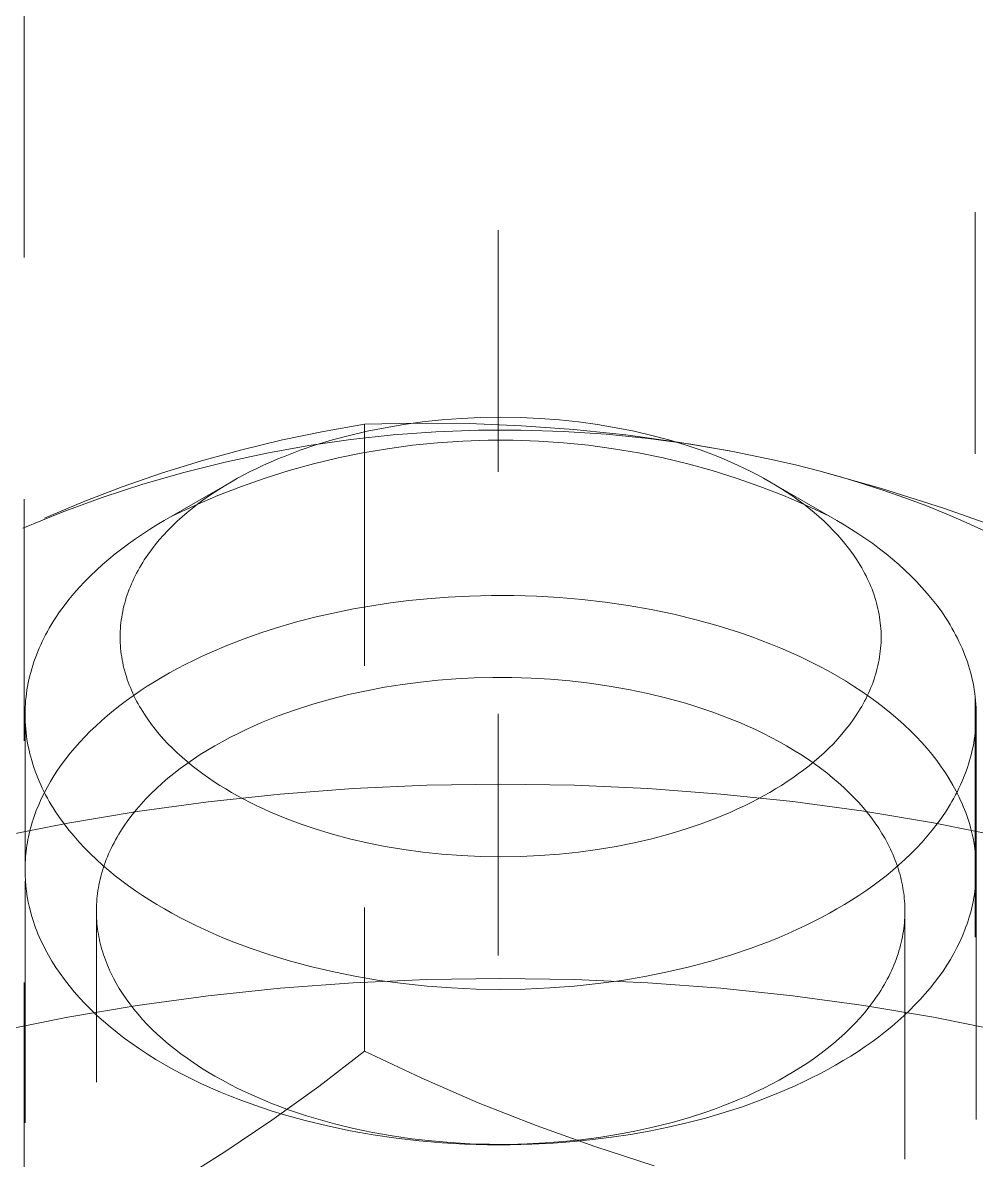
# Model space of a CAD drawing. Header units: inches. Extents: x -13 to 609, y -6 to 131.
# Drawn here: x 154.2854 to 154.6801, y 58.3748 to 58.8455 of the extents above; entities that cross this region are included whole.
import ezdxf

# ---------------------------------------------------------------- set-up
doc = ezdxf.new("R2010")
doc.units = ezdxf.units.IN
doc.linetypes.add('HIDDEN', pattern=[1.905, 1.27, -0.635])
doc.layers.add('ZANO_R', color=7, linetype='Continuous', lineweight=0)
doc.layers.add('ZANO_R_przerywana', color=250, linetype='HIDDEN', lineweight=0)

msp = doc.modelspace()

# ---------------------------------------------------------------- linework, layer by layer
at = {"layer": 'ZANO_R'}
for p, q in [((154.33513, 58.6545), (154.35208, 58.65939)), ((154.61491, 58.66012), (154.64085, 58.65279)), ((154.32656, 58.65338), (154.34291, 58.65905)), ((154.37187, 58.65555), (154.34403, 58.63948)), ((154.36943, 58.65411), (154.37187, 58.65555)), ((154.38577, 58.65702), (154.37592, 58.65357)), ((154.59053, 58.65358), (154.58068, 58.65703)), ((154.62242, 58.63949), (154.59458, 58.65556)), ((154.59458, 58.65556), (154.59703, 58.65412)), ((154.62393, 58.65752), (154.6329, 58.65483)), ((154.6329, 58.65483), (154.64177, 58.65196)), ((154.3104, 58.64717), (154.32656, 58.65338)), ((154.31836, 58.64902), (154.33513, 58.6545)), ((154.36232, 58.64952), (154.36465, 58.65109)), ((154.36465, 58.65109), (154.36702, 58.65262)), ((154.37592, 58.65357), (154.36619, 58.64979)), ((154.36702, 58.65262), (154.36943, 58.65411)), ((154.60025, 58.64979), (154.59053, 58.65358)), ((154.59703, 58.65412), (154.59943, 58.65263)), ((154.59943, 58.65263), (154.60181, 58.6511)), ((154.60181, 58.6511), (154.60414, 58.64953)), ((154.64085, 58.65279), (154.66655, 58.64463)), ((154.64177, 58.65196), (154.65053, 58.6489)), ((154.29445, 58.64044), (154.3104, 58.64717)), ((154.30179, 58.64297), (154.31836, 58.64902)), ((154.3566, 58.64568), (154.34715, 58.64125)), ((154.3556, 58.64453), (154.35779, 58.64624)), ((154.36619, 58.64979), (154.3566, 58.64568)), ((154.35779, 58.64624), (154.36003, 58.6479)), ((154.36003, 58.6479), (154.36232, 58.64952)), ((154.60985, 58.64568), (154.60025, 58.64979)), ((154.60414, 58.64953), (154.60642, 58.64791)), ((154.60642, 58.64791), (154.60866, 58.64624)), ((154.60866, 58.64624), (154.61085, 58.64454)), ((154.61929, 58.64125), (154.60985, 58.64568)), ((154.65053, 58.6489), (154.65915, 58.64566)), ((154.65915, 58.64566), (154.66763, 58.64225)), ((154.28544, 58.63634), (154.30179, 58.64297)), ((154.34937, 58.63916), (154.35139, 58.64099)), ((154.35139, 58.64099), (154.35347, 58.64278)), ((154.35347, 58.64278), (154.3556, 58.64453)), ((154.61085, 58.64454), (154.61299, 58.64279)), ((154.61299, 58.64279), (154.61506, 58.641)), ((154.61506, 58.641), (154.61708, 58.63917)), ((154.66655, 58.64463), (154.69196, 58.63562)), ((154.66763, 58.64225), (154.67595, 58.63866)), ((154.33796, 58.63582), (154.335, 58.6339)), ((154.34097, 58.63768), (154.33796, 58.63582)), ((154.34403, 58.63948), (154.34097, 58.63768)), ((154.34553, 58.63538), (154.34742, 58.63729)), ((154.34742, 58.63729), (154.34937, 58.63916)), ((154.61708, 58.63917), (154.61904, 58.6373)), ((154.61904, 58.6373), (154.62092, 58.63539)), ((154.62547, 58.63769), (154.62242, 58.63949)), ((154.62849, 58.63583), (154.62547, 58.63769)), ((154.63145, 58.63391), (154.62849, 58.63583)), ((154.67595, 58.63866), (154.68409, 58.6349)), ((154.33209, 58.63193), (154.32923, 58.62991)), ((154.335, 58.6339), (154.33209, 58.63193)), ((154.34029, 58.62943), (154.34197, 58.63145)), ((154.34197, 58.63145), (154.34371, 58.63343)), ((154.34371, 58.63343), (154.34553, 58.63538)), ((154.62092, 58.63539), (154.62274, 58.63344)), ((154.62274, 58.63344), (154.62449, 58.63146)), ((154.62449, 58.63146), (154.62616, 58.62944)), ((154.63436, 58.63194), (154.63145, 58.63391)), ((154.63722, 58.62992), (154.63436, 58.63194)), ((154.32643, 58.62783), (154.3237, 58.6257)), ((154.32923, 58.62991), (154.32643, 58.62783)), ((154.33719, 58.62529), (154.3387, 58.62737)), ((154.3387, 58.62737), (154.34029, 58.62943)), ((154.62616, 58.62944), (154.62775, 58.62738)), ((154.62775, 58.62738), (154.62927, 58.6253)), ((154.64002, 58.62784), (154.63722, 58.62992)), ((154.64276, 58.62571), (154.64002, 58.62784)), ((154.32103, 58.62352), (154.31843, 58.62128)), ((154.3237, 58.6257), (154.32103, 58.62352)), ((154.33442, 58.62102), (154.33508, 58.6221)), ((154.33508, 58.6221), (154.33576, 58.62317)), ((154.33576, 58.62317), (154.33719, 58.62529)), ((154.62927, 58.6253), (154.63069, 58.62318)), ((154.63069, 58.62318), (154.63138, 58.62211)), ((154.63138, 58.62211), (154.63204, 58.62103)), ((154.64542, 58.62353), (154.64276, 58.62571)), ((154.64802, 58.62129), (154.64542, 58.62353)), ((154.31591, 58.61899), (154.31346, 58.61665)), ((154.31843, 58.62128), (154.31591, 58.61899)), ((154.33201, 58.61664), (154.33258, 58.61774)), ((154.33258, 58.61774), (154.33317, 58.61884)), ((154.33317, 58.61884), (154.33378, 58.61993)), ((154.33378, 58.61993), (154.33442, 58.62102)), ((154.63204, 58.62103), (154.63267, 58.61994)), ((154.63267, 58.61994), (154.63329, 58.61885)), ((154.63329, 58.61885), (154.63388, 58.61775)), ((154.63388, 58.61775), (154.63445, 58.61665)), ((154.65054, 58.619), (154.64802, 58.62129)), ((154.65299, 58.61666), (154.65054, 58.619)), ((154.3111, 58.61427), (154.30883, 58.61183)), ((154.31346, 58.61665), (154.3111, 58.61427)), ((154.32997, 58.61216), (154.33044, 58.61329)), ((154.33044, 58.61329), (154.33094, 58.61441)), ((154.33094, 58.61441), (154.33146, 58.61553)), ((154.33146, 58.61553), (154.33201, 58.61664)), ((154.63445, 58.61665), (154.635, 58.61554)), ((154.635, 58.61554), (154.63552, 58.61442)), ((154.63552, 58.61442), (154.63602, 58.6133)), ((154.63602, 58.6133), (154.63649, 58.61217)), ((154.65535, 58.61428), (154.65299, 58.61666)), ((154.65762, 58.61184), (154.65535, 58.61428)), ((154.30665, 58.60935), (154.30456, 58.60682)), ((154.30883, 58.61183), (154.30665, 58.60935)), ((154.32796, 58.60645), (154.32831, 58.6076)), ((154.32831, 58.6076), (154.32869, 58.60875)), ((154.32869, 58.60875), (154.32909, 58.60989)), ((154.32909, 58.60989), (154.32952, 58.61103)), ((154.32952, 58.61103), (154.32997, 58.61216)), ((154.45277, 58.60711), (154.46147, 58.60779)), ((154.46147, 58.60779), (154.47037, 58.60824)), ((154.47037, 58.60824), (154.47944, 58.60846)), ((154.47944, 58.60846), (154.48867, 58.60844)), ((154.48867, 58.60844), (154.49802, 58.60816)), ((154.49802, 58.60816), (154.50746, 58.60762)), ((154.50746, 58.60762), (154.51696, 58.6068)), ((154.63649, 58.61217), (154.63694, 58.61104)), ((154.63694, 58.61104), (154.63737, 58.6099)), ((154.63737, 58.6099), (154.63777, 58.60876)), ((154.63777, 58.60876), (154.63815, 58.60762)), ((154.63815, 58.60762), (154.6385, 58.60646)), ((154.65981, 58.60936), (154.65762, 58.61184)), ((154.66189, 58.60684), (154.65981, 58.60936)), ((154.30257, 58.60426), (154.30068, 58.60165)), ((154.30456, 58.60682), (154.30257, 58.60426)), ((154.32682, 58.60182), (154.32706, 58.60298)), ((154.32706, 58.60298), (154.32734, 58.60414)), ((154.32734, 58.60414), (154.32764, 58.6053)), ((154.32764, 58.6053), (154.32796, 58.60645)), ((154.4146, 58.60135), (154.42228, 58.6029)), ((154.42228, 58.6029), (154.42995, 58.60424)), ((154.42995, 58.60424), (154.4376, 58.60539)), ((154.4376, 58.60539), (154.44521, 58.60634)), ((154.44521, 58.60634), (154.45277, 58.60711)), ((154.51696, 58.6068), (154.5265, 58.6057)), ((154.5265, 58.6057), (154.53602, 58.60432)), ((154.53602, 58.60432), (154.5455, 58.60265)), ((154.6385, 58.60646), (154.63882, 58.60531)), ((154.63882, 58.60531), (154.63912, 58.60415)), ((154.63912, 58.60415), (154.6394, 58.60299)), ((154.6394, 58.60299), (154.63965, 58.60183)), ((154.66389, 58.60427), (154.66189, 58.60684)), ((154.66578, 58.60166), (154.66389, 58.60427)), ((154.2989, 58.599), (154.29804, 58.59766)), ((154.30068, 58.60165), (154.2989, 58.599)), ((154.32608, 58.59714), (154.32623, 58.59831)), ((154.32623, 58.59831), (154.3264, 58.59948)), ((154.3264, 58.59948), (154.32659, 58.60065)), ((154.32659, 58.60065), (154.32682, 58.60182)), ((154.39935, 58.59765), (154.40695, 58.5996)), ((154.40695, 58.5996), (154.4146, 58.60135)), ((154.5455, 58.60265), (154.55489, 58.60069)), ((154.55489, 58.60069), (154.56416, 58.59843)), ((154.56416, 58.59843), (154.57326, 58.5959)), ((154.63965, 58.60183), (154.63987, 58.60066)), ((154.63987, 58.60066), (154.64007, 58.59949)), ((154.64007, 58.59949), (154.64024, 58.59832)), ((154.64024, 58.59832), (154.64038, 58.59715)), ((154.66756, 58.59901), (154.66578, 58.60166)), ((154.66841, 58.59767), (154.66756, 58.59901)), ((154.29565, 58.59359), (154.29491, 58.59222)), ((154.29642, 58.59496), (154.29565, 58.59359)), ((154.29722, 58.59631), (154.29642, 58.59496)), ((154.29804, 58.59766), (154.29722, 58.59631)), ((154.32576, 58.59244), (154.3258, 58.59362)), ((154.3258, 58.59362), (154.32587, 58.59479)), ((154.32587, 58.59479), (154.32596, 58.59597)), ((154.32596, 58.59597), (154.32608, 58.59714)), ((154.38438, 58.59311), (154.39182, 58.59548)), ((154.39182, 58.59548), (154.39935, 58.59765)), ((154.57326, 58.5959), (154.57774, 58.59453)), ((154.57774, 58.59453), (154.58216, 58.59309)), ((154.64038, 58.59715), (154.6405, 58.59598)), ((154.6405, 58.59598), (154.64059, 58.5948)), ((154.64059, 58.5948), (154.64066, 58.59363)), ((154.64066, 58.59363), (154.6407, 58.59245)), ((154.66924, 58.59632), (154.66841, 58.59767)), ((154.67003, 58.59497), (154.66924, 58.59632)), ((154.6708, 58.5936), (154.67003, 58.59497)), ((154.67154, 58.59223), (154.6708, 58.5936)), ((154.29352, 58.58945), (154.29287, 58.58805)), ((154.2942, 58.59084), (154.29352, 58.58945)), ((154.29491, 58.59222), (154.2942, 58.59084)), ((154.32575, 58.59126), (154.32576, 58.59244)), ((154.32576, 58.59009), (154.32575, 58.59126)), ((154.3258, 58.58891), (154.32576, 58.59009)), ((154.32587, 58.58773), (154.3258, 58.58891)), ((154.36988, 58.58775), (154.37705, 58.59053)), ((154.37705, 58.59053), (154.38438, 58.59311)), ((154.58216, 58.59309), (154.58653, 58.59158)), ((154.58653, 58.59158), (154.59082, 58.59)), ((154.59082, 58.59), (154.59505, 58.58837)), ((154.64066, 58.58892), (154.64059, 58.58774)), ((154.6407, 58.5901), (154.64066, 58.58892)), ((154.6407, 58.59245), (154.64071, 58.59127)), ((154.64071, 58.59127), (154.6407, 58.5901)), ((154.67226, 58.59085), (154.67154, 58.59223)), ((154.67294, 58.58946), (154.67226, 58.59085)), ((154.67359, 58.58807), (154.67294, 58.58946)), ((154.29165, 58.58524), (154.29109, 58.58383)), ((154.29224, 58.58665), (154.29165, 58.58524)), ((154.29287, 58.58805), (154.29224, 58.58665)), ((154.32596, 58.58656), (154.32587, 58.58773)), ((154.32608, 58.58538), (154.32596, 58.58656)), ((154.32623, 58.58421), (154.32608, 58.58538)), ((154.3264, 58.58304), (154.32623, 58.58421)), ((154.35943, 58.58319), (154.36287, 58.58476)), ((154.36287, 58.58476), (154.36988, 58.58775)), ((154.59505, 58.58837), (154.59921, 58.58666)), ((154.59921, 58.58666), (154.60329, 58.5849)), ((154.60329, 58.5849), (154.60728, 58.58308)), ((154.64024, 58.58422), (154.64007, 58.58305)), ((154.64038, 58.58539), (154.64024, 58.58422)), ((154.6405, 58.58657), (154.64038, 58.58539)), ((154.64059, 58.58774), (154.6405, 58.58657)), ((154.67421, 58.58666), (154.67359, 58.58807)), ((154.67481, 58.58525), (154.67421, 58.58666)), ((154.67537, 58.58384), (154.67481, 58.58525)), ((154.28959, 58.57954), (154.28915, 58.57811)), ((154.29006, 58.58098), (154.28959, 58.57954)), ((154.29056, 58.5824), (154.29006, 58.58098)), ((154.29109, 58.58383), (154.29056, 58.5824)), ((154.32659, 58.58187), (154.3264, 58.58304)), ((154.32682, 58.58071), (154.32659, 58.58187)), ((154.32707, 58.57954), (154.32682, 58.58071)), ((154.32734, 58.57838), (154.32707, 58.57954)), ((154.34945, 58.5782), (154.35272, 58.57991)), ((154.35272, 58.57991), (154.35605, 58.58158)), ((154.35605, 58.58158), (154.35943, 58.58319)), ((154.60728, 58.58308), (154.61119, 58.58119)), ((154.61119, 58.58119), (154.61502, 58.57926)), ((154.6394, 58.57955), (154.63913, 58.57839)), ((154.63965, 58.58072), (154.6394, 58.57955)), ((154.63987, 58.58188), (154.63965, 58.58072)), ((154.64007, 58.58305), (154.63987, 58.58188)), ((154.6759, 58.58242), (154.67537, 58.58384)), ((154.6764, 58.58099), (154.6759, 58.58242)), ((154.67687, 58.57956), (154.6764, 58.58099)), ((154.67731, 58.57812), (154.67687, 58.57956)), ((154.28837, 58.57522), (154.28802, 58.57377)), ((154.28874, 58.57666), (154.28837, 58.57522)), ((154.28915, 58.57811), (154.28874, 58.57666)), ((154.32764, 58.57722), (154.32734, 58.57838)), ((154.32797, 58.57607), (154.32764, 58.57722)), ((154.32832, 58.57492), (154.32797, 58.57607)), ((154.32869, 58.57377), (154.32832, 58.57492)), ((154.34002, 58.5728), (154.3431, 58.57465)), ((154.3431, 58.57465), (154.34624, 58.57645)), ((154.34624, 58.57645), (154.34945, 58.5782)), ((154.61502, 58.57926), (154.61874, 58.57727)), ((154.61874, 58.57727), (154.62238, 58.57522)), ((154.62238, 58.57522), (154.62591, 58.57313)), ((154.63815, 58.57493), (154.63777, 58.57378)), ((154.6385, 58.57608), (154.63815, 58.57493)), ((154.63883, 58.57723), (154.6385, 58.57608)), ((154.63913, 58.57839), (154.63883, 58.57723)), ((154.67772, 58.57668), (154.67731, 58.57812)), ((154.6781, 58.57523), (154.67772, 58.57668)), ((154.67844, 58.57378), (154.6781, 58.57523)), ((154.28743, 58.57085), (154.28719, 58.56939)), ((154.28771, 58.57231), (154.28743, 58.57085)), ((154.28802, 58.57377), (154.28771, 58.57231)), ((154.3291, 58.57263), (154.32869, 58.57377)), ((154.32952, 58.57149), (154.3291, 58.57263)), ((154.32997, 58.57036), (154.32952, 58.57149)), ((154.33045, 58.56923), (154.32997, 58.57036)), ((154.33406, 58.56899), (154.337, 58.57092)), ((154.337, 58.57092), (154.34002, 58.5728)), ((154.43515, 58.57048), (154.42769, 58.56908)), ((154.44259, 58.57166), (154.43515, 58.57048)), ((154.45, 58.57263), (154.44259, 58.57166)), ((154.45734, 58.57339), (154.45, 58.57263)), ((154.46473, 58.57396), (154.45734, 58.57339)), ((154.4723, 58.57435), (154.46473, 58.57396)), ((154.48001, 58.57454), (154.4723, 58.57435)), ((154.48785, 58.57452), (154.48001, 58.57454)), ((154.4958, 58.57428), (154.48785, 58.57452)), ((154.50382, 58.57382), (154.4958, 58.57428)), ((154.5119, 58.57312), (154.50382, 58.57382)), ((154.52001, 58.57219), (154.5119, 58.57312)), ((154.5281, 58.57102), (154.52001, 58.57219)), ((154.53616, 58.56959), (154.5281, 58.57102)), ((154.62591, 58.57313), (154.62934, 58.57099)), ((154.62934, 58.57099), (154.63267, 58.56881)), ((154.6365, 58.57037), (154.63602, 58.56924)), ((154.63695, 58.5715), (154.6365, 58.57037)), ((154.63737, 58.57264), (154.63695, 58.5715)), ((154.63777, 58.57378), (154.63737, 58.57264)), ((154.67875, 58.57232), (154.67844, 58.57378)), ((154.67903, 58.57087), (154.67875, 58.57232)), ((154.67927, 58.56941), (154.67903, 58.57087)), ((154.28679, 58.56646), (154.28664, 58.565)), ((154.28697, 58.56793), (154.28679, 58.56646)), ((154.28719, 58.56939), (154.28697, 58.56793)), ((154.3284, 58.56502), (154.33119, 58.56702)), ((154.33094, 58.56811), (154.33045, 58.56923)), ((154.33147, 58.567), (154.33094, 58.56811)), ((154.33119, 58.56702), (154.33406, 58.56899)), ((154.33201, 58.56589), (154.33147, 58.567)), ((154.33258, 58.56478), (154.33201, 58.56589)), ((154.41285, 58.56559), (154.40553, 58.5635)), ((154.42025, 58.56745), (154.41285, 58.56559)), ((154.42769, 58.56908), (154.42025, 58.56745)), ((154.54414, 58.56793), (154.53616, 58.56959)), ((154.55202, 58.56601), (154.54414, 58.56793)), ((154.55976, 58.56386), (154.55202, 58.56601)), ((154.63267, 58.56881), (154.63589, 58.56659)), ((154.63446, 58.5659), (154.63389, 58.56479)), ((154.635, 58.56701), (154.63446, 58.5659)), ((154.63552, 58.56812), (154.635, 58.56701)), ((154.63602, 58.56924), (154.63552, 58.56812)), ((154.63589, 58.56659), (154.639, 58.56432)), ((154.67949, 58.56794), (154.67927, 58.56941)), ((154.67967, 58.56648), (154.67949, 58.56794)), ((154.67982, 58.56501), (154.67967, 58.56648)), ((154.2864, 58.56059), (154.28638, 58.55912)), ((154.28645, 58.56206), (154.2864, 58.56059)), ((154.28653, 58.56353), (154.28645, 58.56206)), ((154.28664, 58.565), (154.28653, 58.56353)), ((154.32051, 58.55878), (154.32306, 58.5609)), ((154.32306, 58.5609), (154.32569, 58.56297)), ((154.32569, 58.56297), (154.3284, 58.56502)), ((154.33317, 58.56368), (154.33258, 58.56478)), ((154.33379, 58.56259), (154.33317, 58.56368)), ((154.33443, 58.56151), (154.33379, 58.56259)), ((154.33509, 58.56043), (154.33443, 58.56151)), ((154.39831, 58.56119), (154.39475, 58.55994)), ((154.40553, 58.5635), (154.39831, 58.56119)), ((154.56356, 58.56269), (154.55976, 58.56386)), ((154.56732, 58.56147), (154.56356, 58.56269)), ((154.57103, 58.56019), (154.56732, 58.56147)), ((154.63204, 58.56152), (154.63138, 58.56044)), ((154.63268, 58.5626), (154.63204, 58.56152)), ((154.63329, 58.56369), (154.63268, 58.5626)), ((154.63389, 58.56479), (154.63329, 58.56369)), ((154.639, 58.56432), (154.64199, 58.56202)), ((154.64199, 58.56202), (154.64488, 58.55969)), ((154.67993, 58.56354), (154.67982, 58.56501)), ((154.68002, 58.56207), (154.67993, 58.56354)), ((154.68007, 58.5606), (154.68002, 58.56207)), ((154.68008, 58.55913), (154.68007, 58.5606)), ((154.28638, 58.55912), (154.2864, 58.55764)), ((154.28638, 58.49504), (154.28638, 58.55617)), ((154.2864, 58.55764), (154.28645, 58.55617)), ((154.28645, 58.55617), (154.28653, 58.5547)), ((154.31566, 58.55447), (154.31804, 58.55664)), ((154.31804, 58.55664), (154.32051, 58.55878)), ((154.33577, 58.55936), (154.33509, 58.56043)), ((154.3372, 58.55724), (154.33577, 58.55936)), ((154.33871, 58.55515), (154.3372, 58.55724)), ((154.38431, 58.55586), (154.38092, 58.55439)), ((154.38774, 58.55728), (154.38431, 58.55586)), ((154.39122, 58.55864), (154.38774, 58.55728)), ((154.39475, 58.55994), (154.39122, 58.55864)), ((154.57469, 58.55885), (154.57103, 58.56019)), ((154.57828, 58.55745), (154.57469, 58.55885)), ((154.58181, 58.55601), (154.57828, 58.55745)), ((154.58528, 58.55451), (154.58181, 58.55601)), ((154.62927, 58.55725), (154.62776, 58.55516)), ((154.6307, 58.55937), (154.62927, 58.55725)), ((154.63138, 58.56044), (154.6307, 58.55937)), ((154.64488, 58.55969), (154.64765, 58.55733)), ((154.64765, 58.55733), (154.6503, 58.55493)), ((154.67993, 58.55472), (154.68002, 58.55619)), ((154.68002, 58.55619), (154.68007, 58.55766)), ((154.68007, 58.55766), (154.68008, 58.55913)), ((154.68008, 58.55619), (154.68008, 58.49437)), ((154.28653, 58.5547), (154.28665, 58.55324)), ((154.28665, 58.55324), (154.28679, 58.55177)), ((154.28679, 58.55177), (154.28698, 58.5503)), ((154.31116, 58.55004), (154.31337, 58.55227)), ((154.31337, 58.55227), (154.31566, 58.55447)), ((154.3403, 58.5531), (154.33871, 58.55515)), ((154.34197, 58.55108), (154.3403, 58.5531)), ((154.37432, 58.55128), (154.3711, 58.54965)), ((154.37759, 58.55286), (154.37432, 58.55128)), ((154.38092, 58.55439), (154.37759, 58.55286)), ((154.58868, 58.55296), (154.58528, 58.55451)), ((154.592, 58.55136), (154.58868, 58.55296)), ((154.59525, 58.54971), (154.592, 58.55136)), ((154.62617, 58.55311), (154.6245, 58.55109)), ((154.62776, 58.55516), (154.62617, 58.55311)), ((154.6503, 58.55493), (154.65284, 58.55251)), ((154.65284, 58.55251), (154.65526, 58.55007)), ((154.67949, 58.55031), (154.67967, 58.55178)), ((154.67967, 58.55178), (154.67982, 58.55325)), ((154.67982, 58.55325), (154.67993, 58.55472)), ((154.28698, 58.5503), (154.28719, 58.54884)), ((154.28719, 58.54884), (154.28744, 58.54738)), ((154.28744, 58.54738), (154.28771, 58.54592)), ((154.30703, 58.5455), (154.30905, 58.54778)), ((154.30905, 58.54778), (154.31116, 58.55004)), ((154.34372, 58.54909), (154.34197, 58.55108)), ((154.34554, 58.54714), (154.34372, 58.54909)), ((154.34743, 58.54523), (154.34554, 58.54714)), ((154.36795, 58.54797), (154.36488, 58.54623)), ((154.3711, 58.54965), (154.36795, 58.54797)), ((154.59842, 58.54802), (154.59525, 58.54971)), ((154.60151, 58.54628), (154.59842, 58.54802)), ((154.62093, 58.54715), (154.61905, 58.54524)), ((154.62275, 58.5491), (154.62093, 58.54715)), ((154.6245, 58.55109), (154.62275, 58.5491)), ((154.65526, 58.55007), (154.65757, 58.54761)), ((154.65757, 58.54761), (154.65975, 58.54513)), ((154.67875, 58.54593), (154.67903, 58.54739)), ((154.67903, 58.54739), (154.67928, 58.54885)), ((154.67928, 58.54885), (154.67949, 58.55031)), ((154.28771, 58.54592), (154.28803, 58.54447)), ((154.28803, 58.54447), (154.28837, 58.54301)), ((154.28837, 58.54301), (154.28874, 58.54157)), ((154.30327, 58.54089), (154.3051, 58.54321)), ((154.3051, 58.54321), (154.30703, 58.5455)), ((154.34938, 58.54336), (154.34743, 58.54523)), ((154.3514, 58.54153), (154.34938, 58.54336)), ((154.35894, 58.54262), (154.35609, 58.54075)), ((154.36187, 58.54445), (154.35894, 58.54262)), ((154.36488, 58.54623), (154.36187, 58.54445)), ((154.60451, 58.54451), (154.60151, 58.54628)), ((154.60742, 58.54269), (154.60451, 58.54451)), ((154.61025, 58.54083), (154.60742, 58.54269)), ((154.61709, 58.54337), (154.61507, 58.54154)), ((154.61905, 58.54524), (154.61709, 58.54337)), ((154.65975, 58.54513), (154.66182, 58.54263)), ((154.66182, 58.54263), (154.66377, 58.54013)), ((154.67772, 58.54158), (154.6781, 58.54303)), ((154.6781, 58.54303), (154.67844, 58.54448)), ((154.67844, 58.54448), (154.67875, 58.54593)), ((154.28874, 58.54157), (154.28915, 58.54013)), ((154.28915, 58.54013), (154.28959, 58.53869)), ((154.28959, 58.53869), (154.29006, 58.53725)), ((154.29006, 58.53725), (154.29056, 58.53583)), ((154.29989, 58.5362), (154.30153, 58.53855)), ((154.30153, 58.53855), (154.30327, 58.54089)), ((154.35332, 58.53883), (154.35063, 58.53687)), ((154.35348, 58.53974), (154.3514, 58.54153)), ((154.35609, 58.54075), (154.35332, 58.53883)), ((154.35561, 58.538), (154.35348, 58.53974)), ((154.3578, 58.53629), (154.35561, 58.538)), ((154.61086, 58.538), (154.60867, 58.5363)), ((154.61299, 58.53894), (154.61025, 58.54083)), ((154.613, 58.53975), (154.61086, 58.538)), ((154.61563, 58.53702), (154.61299, 58.53894)), ((154.61507, 58.54154), (154.613, 58.53975)), ((154.61818, 58.53506), (154.61563, 58.53702)), ((154.66377, 58.54013), (154.66561, 58.53761)), ((154.66561, 58.53761), (154.66732, 58.53509)), ((154.67591, 58.53584), (154.67641, 58.53727)), ((154.67641, 58.53727), (154.67688, 58.5387)), ((154.67688, 58.5387), (154.67732, 58.54014)), ((154.67732, 58.54014), (154.67772, 58.54158)), ((154.29056, 58.53583), (154.29109, 58.53441)), ((154.29109, 58.53441), (154.29166, 58.53299)), ((154.29166, 58.53299), (154.29225, 58.53158)), ((154.29689, 58.53146), (154.29834, 58.53384)), ((154.29834, 58.53384), (154.29989, 58.5362)), ((154.34553, 58.53283), (154.34311, 58.53075)), ((154.34803, 58.53487), (154.34553, 58.53283)), ((154.35063, 58.53687), (154.34803, 58.53487)), ((154.36004, 58.53463), (154.3578, 58.53629)), ((154.36233, 58.53301), (154.36004, 58.53463)), ((154.36466, 58.53143), (154.36233, 58.53301)), ((154.60415, 58.53302), (154.60182, 58.53144)), ((154.60643, 58.53464), (154.60415, 58.53302)), ((154.60867, 58.5363), (154.60643, 58.53464)), ((154.62063, 58.53308), (154.61818, 58.53506)), ((154.62299, 58.53107), (154.62063, 58.53308)), ((154.66732, 58.53509), (154.66892, 58.53256)), ((154.66892, 58.53256), (154.67041, 58.53002)), ((154.67422, 58.53159), (154.67481, 58.533)), ((154.67481, 58.533), (154.67538, 58.53442)), ((154.67538, 58.53442), (154.67591, 58.53584)), ((154.29225, 58.53158), (154.29287, 58.53018)), ((154.29287, 58.53018), (154.29353, 58.52878)), ((154.29353, 58.52878), (154.29421, 58.52739)), ((154.29427, 58.52668), (154.29553, 58.52907)), ((154.29553, 58.52907), (154.29689, 58.53146)), ((154.3408, 58.52864), (154.33858, 58.5265)), ((154.34311, 58.53075), (154.3408, 58.52864)), ((154.36703, 58.5299), (154.36466, 58.53143)), ((154.36944, 58.52842), (154.36703, 58.5299)), ((154.37188, 58.52697), (154.36944, 58.52842)), ((154.39202, 58.52631), (154.42221, 58.52858)), ((154.42221, 58.52858), (154.45264, 58.52995)), ((154.45264, 58.52995), (154.4832, 58.5304)), ((154.4832, 58.5304), (154.51376, 58.52995)), ((154.51376, 58.52995), (154.54419, 58.52858)), ((154.54419, 58.52858), (154.57438, 58.52632)), ((154.59704, 58.52842), (154.59459, 58.52698)), ((154.59945, 58.52991), (154.59704, 58.52842)), ((154.60182, 58.53144), (154.59945, 58.52991)), ((154.62524, 58.52904), (154.62299, 58.53107)), ((154.6274, 58.52698), (154.62524, 58.52904)), ((154.67041, 58.53002), (154.67178, 58.52749)), ((154.67226, 58.52741), (154.67294, 58.52879)), ((154.67294, 58.52879), (154.6736, 58.53019)), ((154.6736, 58.53019), (154.67422, 58.53159)), ((154.29203, 58.52187), (154.2931, 58.52428)), ((154.2931, 58.52428), (154.29427, 58.52668)), ((154.29421, 58.52739), (154.29492, 58.52601)), ((154.29492, 58.52601), (154.29566, 58.52464)), ((154.29566, 58.52464), (154.29643, 58.52328)), ((154.29643, 58.52328), (154.29723, 58.52192)), ((154.33284, 58.51916), (154.36219, 58.52316)), ((154.33645, 58.52433), (154.33443, 58.52213)), ((154.33858, 58.5265), (154.33645, 58.52433)), ((154.36219, 58.52316), (154.39202, 58.52631)), ((154.37438, 58.52556), (154.37188, 58.52697)), ((154.37696, 58.52417), (154.37438, 58.52556)), ((154.37961, 58.5228), (154.37696, 58.52417)), ((154.57438, 58.52632), (154.60421, 58.52317)), ((154.58952, 58.52418), (154.58687, 58.52281)), ((154.59209, 58.52557), (154.58952, 58.52418)), ((154.59459, 58.52698), (154.59209, 58.52557)), ((154.60421, 58.52317), (154.63356, 58.51917)), ((154.62946, 58.5249), (154.6274, 58.52698)), ((154.63142, 58.52281), (154.62946, 58.5249)), ((154.66924, 58.52193), (154.67004, 58.52329)), ((154.67004, 58.52329), (154.67081, 58.52465)), ((154.67081, 58.52465), (154.67155, 58.52603)), ((154.67155, 58.52603), (154.67226, 58.52741)), ((154.67178, 58.52749), (154.67304, 58.52496)), ((154.67304, 58.52496), (154.67363, 58.5237)), ((154.67363, 58.5237), (154.67419, 58.52244)), ((154.29018, 58.51706), (154.29106, 58.51947)), ((154.29106, 58.51947), (154.29203, 58.52187)), ((154.29723, 58.52192), (154.29805, 58.52057)), ((154.29805, 58.52057), (154.2989, 58.51923)), ((154.2989, 58.51923), (154.30069, 58.51659)), ((154.30406, 58.51433), (154.33284, 58.51916)), ((154.33252, 58.51991), (154.3307, 58.51766)), ((154.33443, 58.52213), (154.33252, 58.51991)), ((154.38234, 58.52146), (154.37961, 58.5228)), ((154.38514, 58.52014), (154.38234, 58.52146)), ((154.38802, 58.51884), (154.38514, 58.52014)), ((154.39098, 58.51758), (154.38802, 58.51884)), ((154.57845, 58.51885), (154.5755, 58.51759)), ((154.58133, 58.52014), (154.57845, 58.51885)), ((154.58414, 58.52146), (154.58133, 58.52014)), ((154.58687, 58.52281), (154.58414, 58.52146)), ((154.63328, 58.5207), (154.63142, 58.52281)), ((154.63503, 58.51858), (154.63328, 58.5207)), ((154.63356, 58.51917), (154.66234, 58.51434)), ((154.63669, 58.51645), (154.63503, 58.51858)), ((154.66578, 58.5166), (154.66757, 58.51925)), ((154.66757, 58.51925), (154.66842, 58.52058)), ((154.66842, 58.52058), (154.66924, 58.52193)), ((154.67419, 58.52244), (154.67472, 58.52118)), ((154.67472, 58.52118), (154.67523, 58.51992)), ((154.67523, 58.51992), (154.67571, 58.51866)), ((154.67571, 58.51866), (154.67616, 58.51741)), ((154.27597, 58.50871), (154.30406, 58.51433)), ((154.28871, 58.51224), (154.28904, 58.51345)), ((154.28904, 58.51345), (154.2894, 58.51465)), ((154.2894, 58.51465), (154.28978, 58.51585)), ((154.28978, 58.51585), (154.29018, 58.51706)), ((154.30069, 58.51659), (154.30258, 58.51398)), ((154.30258, 58.51398), (154.30457, 58.51141)), ((154.32899, 58.5154), (154.32739, 58.51311)), ((154.3307, 58.51766), (154.32899, 58.5154)), ((154.39401, 58.51635), (154.39098, 58.51758)), ((154.40028, 58.51398), (154.39401, 58.51635)), ((154.40682, 58.51177), (154.40028, 58.51398)), ((154.5662, 58.51399), (154.55966, 58.51177)), ((154.57247, 58.51635), (154.5662, 58.51399)), ((154.5755, 58.51759), (154.57247, 58.51635)), ((154.63825, 58.51431), (154.63669, 58.51645)), ((154.63971, 58.51217), (154.63825, 58.51431)), ((154.6619, 58.51142), (154.66389, 58.51399)), ((154.66234, 58.51434), (154.69043, 58.50873)), ((154.66389, 58.51399), (154.66578, 58.5166)), ((154.67616, 58.51741), (154.67659, 58.51615)), ((154.67659, 58.51615), (154.67699, 58.51491)), ((154.67699, 58.51491), (154.67736, 58.51366)), ((154.67736, 58.51366), (154.67771, 58.51242)), ((154.28784, 58.50865), (154.28811, 58.50984)), ((154.28811, 58.50984), (154.28839, 58.51104)), ((154.28839, 58.51104), (154.28871, 58.51224)), ((154.30457, 58.51141), (154.30666, 58.50888)), ((154.30666, 58.50888), (154.30884, 58.5064)), ((154.32518, 58.50966), (154.3245, 58.50851)), ((154.32589, 58.51082), (154.32518, 58.50966)), ((154.32663, 58.51197), (154.32589, 58.51082)), ((154.32739, 58.51311), (154.32663, 58.51197)), ((154.41363, 58.50971), (154.40682, 58.51177)), ((154.42069, 58.50782), (154.41363, 58.50971)), ((154.55285, 58.50971), (154.54579, 58.50783)), ((154.55966, 58.51177), (154.55285, 58.50971)), ((154.64107, 58.51002), (154.63971, 58.51217)), ((154.64233, 58.50786), (154.64107, 58.51002)), ((154.65763, 58.50641), (154.65982, 58.50889)), ((154.65982, 58.50889), (154.6619, 58.51142)), ((154.67771, 58.51242), (154.67826, 58.51026)), ((154.67826, 58.51026), (154.67874, 58.50808)), ((154.28701, 58.50388), (154.28718, 58.50506)), ((154.28718, 58.50506), (154.28738, 58.50626)), ((154.28738, 58.50626), (154.2876, 58.50745)), ((154.2876, 58.50745), (154.28784, 58.50865)), ((154.30884, 58.5064), (154.31112, 58.50397)), ((154.32261, 58.50502), (154.32204, 58.50385)), ((154.32322, 58.50618), (154.32261, 58.50502)), ((154.32384, 58.50735), (154.32322, 58.50618)), ((154.3245, 58.50851), (154.32384, 58.50735)), ((154.42798, 58.50613), (154.42069, 58.50782)), ((154.43547, 58.50463), (154.42798, 58.50613)), ((154.44314, 58.50334), (154.43547, 58.50463)), ((154.53101, 58.50463), (154.52334, 58.50334)), ((154.5385, 58.50613), (154.53101, 58.50463)), ((154.54579, 58.50783), (154.5385, 58.50613)), ((154.6435, 58.50571), (154.64233, 58.50786)), ((154.64457, 58.50356), (154.6435, 58.50571)), ((154.65536, 58.50398), (154.65763, 58.50641)), ((154.67874, 58.50808), (154.67915, 58.50589)), ((154.67915, 58.50589), (154.67948, 58.50368)), ((154.28652, 58.49914), (154.28661, 58.50032)), ((154.28661, 58.50032), (154.28672, 58.5015)), ((154.28672, 58.5015), (154.28685, 58.50269)), ((154.28685, 58.50269), (154.28701, 58.50388)), ((154.31112, 58.50397), (154.31348, 58.50158)), ((154.31348, 58.50158), (154.31592, 58.49924)), ((154.32047, 58.50035), (154.32, 58.49918)), ((154.32097, 58.50152), (154.32047, 58.50035)), ((154.32149, 58.50269), (154.32097, 58.50152)), ((154.32204, 58.50385), (154.32149, 58.50269)), ((154.45097, 58.50227), (154.44314, 58.50334)), ((154.45893, 58.50144), (154.45097, 58.50227)), ((154.46698, 58.50083), (154.45893, 58.50144)), ((154.47509, 58.50047), (154.46698, 58.50083)), ((154.48324, 58.50035), (154.47509, 58.50047)), ((154.49139, 58.50047), (154.48324, 58.50035)), ((154.4995, 58.50083), (154.49139, 58.50047)), ((154.50756, 58.50144), (154.4995, 58.50083)), ((154.51551, 58.50228), (154.50756, 58.50144)), ((154.52334, 58.50334), (154.51551, 58.50228)), ((154.64507, 58.50249), (154.64457, 58.50356)), ((154.64554, 58.50141), (154.64507, 58.50249)), ((154.646, 58.50034), (154.64554, 58.50141)), ((154.64643, 58.49927), (154.646, 58.50034)), ((154.65056, 58.49925), (154.653, 58.50159)), ((154.653, 58.50159), (154.65536, 58.50398)), ((154.67948, 58.50368), (154.67974, 58.50147)), ((154.67974, 58.50147), (154.67993, 58.49925)), ((154.28642, 58.49279), (154.28638, 58.49504)), ((154.28646, 58.49797), (154.28652, 58.49914)), ((154.31592, 58.49924), (154.31844, 58.49695)), ((154.31875, 58.49567), (154.31838, 58.4945)), ((154.31844, 58.49695), (154.32104, 58.49472)), ((154.31914, 58.49684), (154.31875, 58.49567)), ((154.31956, 58.49801), (154.31914, 58.49684)), ((154.32, 58.49918), (154.31956, 58.49801)), ((154.32104, 58.49472), (154.32371, 58.49253)), ((154.64277, 58.49254), (154.64544, 58.49473)), ((154.64544, 58.49473), (154.64803, 58.49697)), ((154.64684, 58.4982), (154.64643, 58.49927)), ((154.64722, 58.49714), (154.64684, 58.4982)), ((154.64758, 58.49607), (154.64722, 58.49714)), ((154.64792, 58.49501), (154.64758, 58.49607)), ((154.64824, 58.49395), (154.64792, 58.49501)), ((154.64803, 58.49697), (154.65056, 58.49925)), ((154.67993, 58.49925), (154.68005, 58.49702)), ((154.28652, 58.49054), (154.28642, 58.49279)), ((154.28671, 58.4883), (154.28652, 58.49054)), ((154.31744, 58.491), (154.31718, 58.48984)), ((154.31773, 58.49217), (154.31744, 58.491)), ((154.31804, 58.49333), (154.31773, 58.49217)), ((154.31838, 58.4945), (154.31804, 58.49333)), ((154.32371, 58.49253), (154.32644, 58.4904)), ((154.32644, 58.4904), (154.32924, 58.48832)), ((154.63724, 58.48833), (154.64003, 58.49041)), ((154.64003, 58.49041), (154.64277, 58.49254)), ((154.64854, 58.4929), (154.64824, 58.49395)), ((154.64882, 58.49184), (154.64854, 58.4929)), ((154.64907, 58.49078), (154.64882, 58.49184)), ((154.64931, 58.48971), (154.64907, 58.49078)), ((154.67996, 58.49079), (154.67987, 58.48959)), ((154.68002, 58.49199), (154.67996, 58.49079)), ((154.68006, 58.49318), (154.68002, 58.49199)), ((154.68008, 58.49437), (154.68006, 58.49318)), ((154.28697, 58.48606), (154.28671, 58.4883)), ((154.2873, 58.48384), (154.28697, 58.48606)), ((154.31638, 58.4852), (154.31624, 58.48405)), ((154.31654, 58.48636), (154.31638, 58.4852)), ((154.31673, 58.48752), (154.31654, 58.48636)), ((154.31694, 58.48868), (154.31673, 58.48752)), ((154.31718, 58.48984), (154.31694, 58.48868)), ((154.32924, 58.48832), (154.3321, 58.4863)), ((154.3321, 58.4863), (154.33501, 58.48433)), ((154.63146, 58.48434), (154.63438, 58.48631)), ((154.63438, 58.48631), (154.63724, 58.48833)), ((154.64953, 58.48863), (154.64931, 58.48971)), ((154.64973, 58.48755), (154.64953, 58.48863)), ((154.6499, 58.48646), (154.64973, 58.48755)), ((154.65006, 58.48536), (154.6499, 58.48646)), ((154.6502, 58.48426), (154.65006, 58.48536)), ((154.67948, 58.48598), (154.67931, 58.48477)), ((154.67964, 58.48719), (154.67948, 58.48598)), ((154.67977, 58.48839), (154.67964, 58.48719)), ((154.67987, 58.48959), (154.67977, 58.48839)), ((154.28771, 58.48162), (154.2873, 58.48384)), ((154.2882, 58.47942), (154.28771, 58.48162)), ((154.31597, 58.48062), (154.31593, 58.47948)), ((154.31604, 58.48176), (154.31597, 58.48062)), ((154.31613, 58.4829), (154.31604, 58.48176)), ((154.31624, 58.48405), (154.31613, 58.4829)), ((154.33501, 58.48433), (154.33798, 58.48242)), ((154.33798, 58.48242), (154.34099, 58.48056)), ((154.34099, 58.48056), (154.34405, 58.47875)), ((154.62243, 58.47876), (154.62549, 58.48057)), ((154.62549, 58.48057), (154.6285, 58.48243)), ((154.6285, 58.48243), (154.63146, 58.48434)), ((154.65031, 58.48316), (154.6502, 58.48426)), ((154.6504, 58.48205), (154.65031, 58.48316)), ((154.65048, 58.48093), (154.6504, 58.48205)), ((154.65052, 58.47981), (154.65048, 58.48093)), ((154.67864, 58.48112), (154.67838, 58.4799)), ((154.67889, 58.48234), (154.67864, 58.48112)), ((154.67911, 58.48355), (154.67889, 58.48234)), ((154.67931, 58.48477), (154.67911, 58.48355)), ((154.28875, 58.47724), (154.2882, 58.47942)), ((154.2891, 58.476), (154.28875, 58.47724)), ((154.28948, 58.47476), (154.2891, 58.476)), ((154.31593, 58.47948), (154.31591, 58.47834)), ((154.31591, 58.47834), (154.31591, 58.47721)), ((154.31591, 58.47721), (154.31594, 58.47609)), ((154.31594, 58.47609), (154.31599, 58.47497)), ((154.34405, 58.47875), (154.34717, 58.47699)), ((154.34717, 58.47699), (154.35039, 58.47525)), ((154.61609, 58.47526), (154.61931, 58.477)), ((154.61931, 58.477), (154.62243, 58.47876)), ((154.65049, 58.47528), (154.65053, 58.47642)), ((154.65055, 58.47868), (154.65052, 58.47981)), ((154.65053, 58.47642), (154.65055, 58.47755)), ((154.65055, 58.47755), (154.65055, 58.47868)), ((154.67743, 58.47624), (154.67707, 58.47501)), ((154.67777, 58.47746), (154.67743, 58.47624)), ((154.67809, 58.47868), (154.67777, 58.47746)), ((154.67838, 58.4799), (154.67809, 58.47868)), ((154.28988, 58.47351), (154.28948, 58.47476)), ((154.2903, 58.47226), (154.28988, 58.47351)), ((154.29076, 58.471), (154.2903, 58.47226)), ((154.31599, 58.47497), (154.31606, 58.47385)), ((154.31606, 58.47385), (154.31615, 58.47274)), ((154.31615, 58.47274), (154.31627, 58.47164)), ((154.31627, 58.47164), (154.3164, 58.47054)), ((154.35039, 58.47525), (154.35371, 58.47354)), ((154.35371, 58.47354), (154.35712, 58.47186)), ((154.35712, 58.47186), (154.36062, 58.47021)), ((154.60586, 58.47022), (154.60936, 58.47187)), ((154.60936, 58.47187), (154.61278, 58.47355)), ((154.61278, 58.47355), (154.61609, 58.47526)), ((154.65008, 58.47069), (154.65022, 58.47185)), ((154.65022, 58.47185), (154.65033, 58.473)), ((154.65033, 58.473), (154.65042, 58.47414)), ((154.65042, 58.47414), (154.65049, 58.47528)), ((154.67583, 58.47134), (154.67537, 58.47011)), ((154.67627, 58.47256), (154.67583, 58.47134)), ((154.67668, 58.47379), (154.67627, 58.47256)), ((154.67707, 58.47501), (154.67668, 58.47379)), ((154.29124, 58.46974), (154.29076, 58.471)), ((154.29174, 58.46849), (154.29124, 58.46974)), ((154.29228, 58.46723), (154.29174, 58.46849)), ((154.29284, 58.46596), (154.29228, 58.46723)), ((154.3164, 58.47054), (154.31656, 58.46944)), ((154.31656, 58.46944), (154.31674, 58.46835)), ((154.31674, 58.46835), (154.31693, 58.46727)), ((154.31693, 58.46727), (154.31715, 58.46619)), ((154.36062, 58.47021), (154.36422, 58.46859)), ((154.36422, 58.46859), (154.36791, 58.46701)), ((154.36791, 58.46701), (154.3717, 58.46547)), ((154.59478, 58.46548), (154.59857, 58.46702)), ((154.59857, 58.46702), (154.60226, 58.4686)), ((154.60226, 58.4686), (154.60586, 58.47022)), ((154.64928, 58.46606), (154.64952, 58.46722)), ((154.64952, 58.46722), (154.64973, 58.46838)), ((154.64973, 58.46838), (154.64992, 58.46954)), ((154.64992, 58.46954), (154.65008, 58.47069)), ((154.67437, 58.46766), (154.67328, 58.46521)), ((154.67537, 58.47011), (154.67437, 58.46766)), ((154.29343, 58.4647), (154.29284, 58.46596)), ((154.29469, 58.46217), (154.29343, 58.4647)), ((154.29606, 58.45964), (154.29469, 58.46217)), ((154.31715, 58.46619), (154.31739, 58.46512)), ((154.31739, 58.46512), (154.31765, 58.46406)), ((154.31765, 58.46406), (154.31792, 58.463)), ((154.31792, 58.463), (154.31822, 58.46194)), ((154.31822, 58.46194), (154.31854, 58.46089)), ((154.3717, 58.46547), (154.37954, 58.46252)), ((154.37954, 58.46252), (154.38772, 58.45974)), ((154.57876, 58.45975), (154.58695, 58.46252)), ((154.58695, 58.46252), (154.59478, 58.46548)), ((154.64808, 58.4614), (154.64842, 58.46256)), ((154.64842, 58.46256), (154.64873, 58.46373)), ((154.64873, 58.46373), (154.64902, 58.4649)), ((154.64902, 58.4649), (154.64928, 58.46606)), ((154.67209, 58.46277), (154.67079, 58.46033)), ((154.67328, 58.46521), (154.67209, 58.46277)), ((154.29754, 58.45711), (154.29606, 58.45964)), ((154.29914, 58.45458), (154.29754, 58.45711)), ((154.31854, 58.46089), (154.31888, 58.45982)), ((154.31888, 58.45982), (154.31924, 58.45876)), ((154.31924, 58.45876), (154.31963, 58.45769)), ((154.31963, 58.45769), (154.32004, 58.45663)), ((154.38772, 58.45974), (154.39623, 58.45717)), ((154.39623, 58.45717), (154.40506, 58.45482)), ((154.56143, 58.45482), (154.57025, 58.45718)), ((154.57025, 58.45718), (154.57876, 58.45975)), ((154.64646, 58.45672), (154.64691, 58.45789)), ((154.64691, 58.45789), (154.64732, 58.45906)), ((154.64732, 58.45906), (154.64772, 58.46023)), ((154.64772, 58.46023), (154.64808, 58.4614)), ((154.6694, 58.4579), (154.66791, 58.45549)), ((154.67079, 58.46033), (154.6694, 58.4579)), ((154.30086, 58.45205), (154.29914, 58.45458)), ((154.32004, 58.45663), (154.32047, 58.45556)), ((154.32047, 58.45556), (154.32092, 58.45449)), ((154.32092, 58.45449), (154.3214, 58.45341)), ((154.3214, 58.45341), (154.3219, 58.45234)), ((154.3219, 58.45234), (154.32297, 58.45019)), ((154.40506, 58.45482), (154.41417, 58.4527)), ((154.41417, 58.4527), (154.42353, 58.45082)), ((154.54296, 58.45083), (154.55232, 58.4527)), ((154.55232, 58.4527), (154.56143, 58.45482)), ((154.64443, 58.45204), (154.64498, 58.45321)), ((154.64498, 58.45321), (154.6455, 58.45438)), ((154.6455, 58.45438), (154.64599, 58.45555)), ((154.64599, 58.45555), (154.64646, 58.45672)), ((154.66632, 58.45308), (154.66463, 58.45069)), ((154.66791, 58.45549), (154.66632, 58.45308)), ((154.30269, 58.44953), (154.30086, 58.45205)), ((154.30464, 58.44703), (154.30269, 58.44953)), ((154.32297, 58.45019), (154.32413, 58.44804)), ((154.32413, 58.44804), (154.3254, 58.44588)), ((154.42221, 58.44821), (154.39202, 58.44595)), ((154.45264, 58.44958), (154.42221, 58.44821)), ((154.42353, 58.45082), (154.43312, 58.44921)), ((154.43312, 58.44921), (154.44291, 58.44788)), ((154.44291, 58.44788), (154.45285, 58.44683)), ((154.4832, 58.45004), (154.45264, 58.44958)), ((154.51376, 58.44958), (154.4832, 58.45004)), ((154.51364, 58.44683), (154.52358, 58.44788)), ((154.54419, 58.44822), (154.51376, 58.44958)), ((154.52358, 58.44788), (154.53336, 58.44922)), ((154.53336, 58.44922), (154.54296, 58.45083)), ((154.57438, 58.44595), (154.54419, 58.44822)), ((154.64196, 58.44739), (154.64262, 58.44855)), ((154.64262, 58.44855), (154.64325, 58.44971)), ((154.64325, 58.44971), (154.64385, 58.45088)), ((154.64385, 58.45088), (154.64443, 58.45204)), ((154.66284, 58.44832), (154.66095, 58.44596)), ((154.66463, 58.45069), (154.66284, 58.44832)), ((154.30671, 58.44453), (154.30464, 58.44703)), ((154.3089, 58.44205), (154.30671, 58.44453)), ((154.3254, 58.44588), (154.32676, 58.44373)), ((154.32676, 58.44373), (154.32821, 58.44159)), ((154.39202, 58.44595), (154.36219, 58.4428)), ((154.45285, 58.44683), (154.46291, 58.44608)), ((154.46291, 58.44608), (154.47306, 58.44562)), ((154.47306, 58.44562), (154.48324, 58.44547)), ((154.48324, 58.44547), (154.49343, 58.44562)), ((154.49343, 58.44562), (154.50357, 58.44608)), ((154.50357, 58.44608), (154.51364, 58.44683)), ((154.60421, 58.44281), (154.57438, 58.44595)), ((154.63908, 58.44278), (154.63984, 58.44393)), ((154.63984, 58.44393), (154.64057, 58.44508)), ((154.64057, 58.44508), (154.64128, 58.44624)), ((154.64128, 58.44624), (154.64196, 58.44739)), ((154.65897, 58.44363), (154.65689, 58.44131)), ((154.66095, 58.44596), (154.65897, 58.44363)), ((154.3112, 58.43959), (154.3089, 58.44205)), ((154.32821, 58.44159), (154.32977, 58.43945)), ((154.36219, 58.4428), (154.33284, 58.4388)), ((154.63356, 58.43881), (154.60421, 58.44281)), ((154.63747, 58.4405), (154.63908, 58.44278))]:
    msp.add_line(p, q, dxfattribs=at)
at = {"layer": 'ZANO_R_przerywana', "ltscale": 0.05}
for p, q in [((154.48224, 63.95957), (154.48224, 38.24314)), ((154.28597, 57.94835), (154.28597, 62.36694)), ((154.67967, 62.36703), (154.67967, 58.19769)), ((154.4099, 58.67636), (154.42695, 58.67931)), ((154.42695, 58.67931), (154.44861, 58.67979)), ((154.42695, 58.67931), (154.42695, 58.41986)), ((154.43545, 58.6779), (154.44313, 58.67919)), ((154.44313, 58.67919), (154.45095, 58.68026)), ((154.44861, 58.67979), (154.47027, 58.67958)), ((154.45095, 58.68026), (154.45891, 58.6811)), ((154.45891, 58.6811), (154.46696, 58.6817)), ((154.46696, 58.6817), (154.47507, 58.68207)), ((154.47027, 58.67958), (154.49192, 58.6787)), ((154.47507, 58.68207), (154.48322, 58.68219)), ((154.48322, 58.68219), (154.49137, 58.68207)), ((154.49137, 58.68207), (154.49949, 58.6817)), ((154.49192, 58.6787), (154.51352, 58.67713)), ((154.49949, 58.6817), (154.50754, 58.6811)), ((154.50754, 58.6811), (154.51549, 58.68026)), ((154.51549, 58.68026), (154.52332, 58.67919)), ((154.52332, 58.67919), (154.53099, 58.67791)), ((154.39295, 58.67285), (154.4099, 58.67636)), ((154.41362, 58.67282), (154.42068, 58.67471)), ((154.42068, 58.67471), (154.42796, 58.67641)), ((154.42127, 58.673), (154.43881, 58.67489)), ((154.42796, 58.67641), (154.43545, 58.6779)), ((154.43881, 58.67489), (154.4564, 58.67618)), ((154.4564, 58.67618), (154.47403, 58.67685)), ((154.47403, 58.67685), (154.49167, 58.67691)), ((154.49167, 58.67691), (154.50931, 58.67636)), ((154.50931, 58.67636), (154.52691, 58.6752)), ((154.51352, 58.67713), (154.53507, 58.67488)), ((154.52691, 58.6752), (154.54446, 58.67343)), ((154.53099, 58.67791), (154.53849, 58.67641)), ((154.53507, 58.67488), (154.55653, 58.67195)), ((154.53849, 58.67641), (154.54577, 58.67471)), ((154.54577, 58.67471), (154.55283, 58.67283)), ((154.35944, 58.6642), (154.37612, 58.6688)), ((154.37612, 58.6688), (154.39295, 58.67285)), ((154.38644, 58.66739), (154.40381, 58.6705)), ((154.40026, 58.66855), (154.40681, 58.67076)), ((154.40381, 58.6705), (154.42127, 58.673)), ((154.40681, 58.67076), (154.41362, 58.67282)), ((154.43644, 58.66922), (154.42615, 58.66746)), ((154.44678, 58.67062), (154.43644, 58.66922)), ((154.45716, 58.67167), (154.44678, 58.67062)), ((154.46758, 58.67238), (154.45716, 58.67167)), ((154.47801, 58.67273), (154.46758, 58.67238)), ((154.48844, 58.67273), (154.47801, 58.67273)), ((154.49887, 58.67238), (154.48844, 58.67273)), ((154.50928, 58.67168), (154.49887, 58.67238)), ((154.51966, 58.67062), (154.50928, 58.67168)), ((154.53001, 58.66922), (154.51966, 58.67062)), ((154.54029, 58.66747), (154.53001, 58.66922)), ((154.54446, 58.67343), (154.56194, 58.67105)), ((154.55283, 58.67283), (154.55964, 58.67077)), ((154.55653, 58.67195), (154.57789, 58.66835)), ((154.55964, 58.67077), (154.56619, 58.66855)), ((154.56194, 58.67105), (154.57933, 58.66807)), ((154.34291, 58.65905), (154.35944, 58.6642)), ((154.36919, 58.66369), (154.38644, 58.66739)), ((154.38801, 58.66368), (154.39096, 58.66495)), ((154.39096, 58.66495), (154.39399, 58.66618)), ((154.39399, 58.66618), (154.40026, 58.66855)), ((154.41593, 58.66537), (154.40578, 58.66292)), ((154.42615, 58.66746), (154.41593, 58.66537)), ((154.55052, 58.66537), (154.54029, 58.66747)), ((154.56066, 58.66293), (154.55052, 58.66537)), ((154.56619, 58.66855), (154.57246, 58.66619)), ((154.57246, 58.66619), (154.57549, 58.66495)), ((154.57549, 58.66495), (154.57844, 58.66369)), ((154.57933, 58.66807), (154.59661, 58.66448)), ((154.59661, 58.66448), (154.60577, 58.66235)), ((154.35208, 58.65939), (154.36919, 58.66369)), ((154.37694, 58.65836), (154.3796, 58.65973)), ((154.3796, 58.65973), (154.38233, 58.66107)), ((154.38233, 58.66107), (154.38513, 58.66239)), ((154.38513, 58.66239), (154.38801, 58.66368)), ((154.39573, 58.66014), (154.38577, 58.65702)), ((154.40578, 58.66292), (154.39573, 58.66014)), ((154.57072, 58.66015), (154.56066, 58.66293)), ((154.58068, 58.65703), (154.57072, 58.66015)), ((154.57844, 58.66369), (154.58132, 58.6624)), ((154.58132, 58.6624), (154.58412, 58.66108)), ((154.58412, 58.66108), (154.58685, 58.65973)), ((154.58685, 58.65973), (154.58951, 58.65836)), ((154.60577, 58.66235), (154.61488, 58.66003)), ((154.61488, 58.66003), (154.62393, 58.65752)), ((154.37187, 58.65555), (154.37437, 58.65697)), ((154.37437, 58.65697), (154.37694, 58.65836)), ((154.58951, 58.65836), (154.59208, 58.65697)), ((154.59208, 58.65697), (154.59458, 58.65556)), ((154.28638, 58.19026), (154.28638, 58.49264)), ((154.68008, 58.49169), (154.68008, 58.19026)), ((154.31591, 58.20715), (154.31591, 58.47609)), ((154.65055, 58.47528), (154.65055, 58.20715)), ((154.33284, 58.4388), (154.30406, 58.43397)), ((154.31362, 58.43715), (154.3112, 58.43959)), ((154.32977, 58.43945), (154.33143, 58.43732)), ((154.66234, 58.43398), (154.63356, 58.43881)), ((154.63395, 58.43599), (154.63576, 58.43824)), ((154.63576, 58.43824), (154.63747, 58.4405)), ((154.65472, 58.43903), (154.65245, 58.43676)), ((154.65689, 58.44131), (154.65472, 58.43903)), ((154.30406, 58.43397), (154.27597, 58.42835)), ((154.31616, 58.43473), (154.31362, 58.43715)), ((154.31881, 58.43234), (154.31616, 58.43473)), ((154.33143, 58.43732), (154.33319, 58.4352)), ((154.33319, 58.4352), (154.33505, 58.43309)), ((154.63001, 58.43157), (154.63203, 58.43377)), ((154.63203, 58.43377), (154.63395, 58.43599)), ((154.65009, 58.43453), (154.64764, 58.43233)), ((154.65245, 58.43676), (154.65009, 58.43453)), ((154.69043, 58.42836), (154.66234, 58.43398)), ((154.32159, 58.42997), (154.31881, 58.43234)), ((154.32447, 58.42764), (154.32159, 58.42997)), ((154.33505, 58.43309), (154.337, 58.43099)), ((154.337, 58.43099), (154.33906, 58.42892)), ((154.33906, 58.42892), (154.34122, 58.42686)), ((154.62567, 58.42726), (154.62789, 58.4294)), ((154.62789, 58.4294), (154.63001, 58.43157)), ((154.6451, 58.43016), (154.64248, 58.42802)), ((154.64764, 58.43233), (154.6451, 58.43016)), ((154.32747, 58.42534), (154.32447, 58.42764)), ((154.33058, 58.42307), (154.32747, 58.42534)), ((154.34122, 58.42686), (154.34348, 58.42483)), ((154.34348, 58.42483), (154.34583, 58.42282)), ((154.62094, 58.42307), (154.62335, 58.42515)), ((154.62335, 58.42515), (154.62567, 58.42726)), ((154.63977, 58.42592), (154.63697, 58.42385)), ((154.64248, 58.42802), (154.63977, 58.42592)), ((154.3338, 58.42085), (154.33058, 58.42307)), ((154.33712, 58.41867), (154.3338, 58.42085)), ((154.34583, 58.42282), (154.34828, 58.42084)), ((154.34828, 58.42084), (154.35083, 58.41888)), ((154.42695, 58.41986), (154.40798, 58.40529)), ((154.45028, 58.40885), (154.42695, 58.41986)), ((154.61583, 58.41903), (154.61843, 58.42103)), ((154.61843, 58.42103), (154.62094, 58.42307)), ((154.63115, 58.41984), (154.62812, 58.4179)), ((154.6341, 58.42183), (154.63115, 58.41984)), ((154.63697, 58.42385), (154.6341, 58.42183)), ((154.34055, 58.41653), (154.33712, 58.41867)), ((154.34409, 58.41444), (154.34055, 58.41653)), ((154.35083, 58.41888), (154.35348, 58.41696)), ((154.35348, 58.41696), (154.35621, 58.41507)), ((154.35621, 58.41507), (154.35904, 58.41321)), ((154.60753, 58.41328), (154.61038, 58.41515)), ((154.61038, 58.41515), (154.61315, 58.41707)), ((154.61315, 58.41707), (154.61583, 58.41903)), ((154.62503, 58.416), (154.62186, 58.41414)), ((154.62812, 58.4179), (154.62503, 58.416)), ((154.34772, 58.4124), (154.34409, 58.41444)), ((154.35145, 58.41041), (154.34772, 58.4124)), ((154.35527, 58.40847), (154.35145, 58.41041)), ((154.35904, 58.41321), (154.36196, 58.41139)), ((154.36196, 58.41139), (154.36496, 58.40962)), ((154.60159, 58.40966), (154.6046, 58.41145)), ((154.6046, 58.41145), (154.60753, 58.41328)), ((154.61532, 58.41057), (154.61196, 58.40885)), ((154.61862, 58.41233), (154.61532, 58.41057)), ((154.62186, 58.41414), (154.61862, 58.41233)), ((154.35918, 58.40659), (154.35527, 58.40847)), ((154.36318, 58.40476), (154.35918, 58.40659)), ((154.36496, 58.40962), (154.36805, 58.40788)), ((154.36805, 58.40788), (154.37122, 58.40619)), ((154.37122, 58.40619), (154.37446, 58.40454)), ((154.40798, 58.40529), (154.38856, 58.39132)), ((154.47396, 58.39861), (154.45028, 58.40885)), ((154.59215, 58.40461), (154.59536, 58.40625)), ((154.59536, 58.40625), (154.59851, 58.40793)), ((154.60507, 58.40557), (154.59798, 58.40249)), ((154.59851, 58.40793), (154.60159, 58.40966)), ((154.60855, 58.40718), (154.60507, 58.40557)), ((154.61196, 58.40885), (154.60855, 58.40718)), ((154.36725, 58.403), (154.36318, 58.40476)), ((154.37141, 58.4013), (154.36725, 58.403)), ((154.37564, 58.39966), (154.37141, 58.4013)), ((154.37446, 58.40454), (154.37779, 58.40294)), ((154.37779, 58.40294), (154.38118, 58.40139)), ((154.38118, 58.40139), (154.38465, 58.39989)), ((154.58216, 58.40004), (154.58554, 58.40151)), ((154.58554, 58.40151), (154.58887, 58.40303)), ((154.58887, 58.40303), (154.59215, 58.40461)), ((154.59798, 58.40249), (154.5907, 58.39961)), ((154.37994, 58.39808), (154.37564, 58.39966)), ((154.3843, 58.39657), (154.37994, 58.39808)), ((154.38872, 58.39513), (154.3843, 58.39657)), ((154.38465, 58.39989), (154.38818, 58.39845)), ((154.38818, 58.39845), (154.39178, 58.39705)), ((154.39178, 58.39705), (154.39543, 58.39571)), ((154.49795, 58.38913), (154.47396, 58.39861)), ((154.56816, 58.39471), (154.57172, 58.39596)), ((154.57172, 58.39596), (154.57524, 58.39726)), ((154.57524, 58.39726), (154.57872, 58.39862)), ((154.58327, 58.39695), (154.57572, 58.3945)), ((154.57872, 58.39862), (154.58216, 58.40004)), ((154.5907, 58.39961), (154.58327, 58.39695)), ((154.38856, 58.39132), (154.36872, 58.37797)), ((154.3932, 58.39376), (154.38872, 58.39513)), ((154.40231, 58.39123), (154.3932, 58.39376)), ((154.39543, 58.39571), (154.39914, 58.39443)), ((154.39914, 58.39443), (154.4029, 58.39321)), ((154.41158, 58.38898), (154.40231, 58.39123)), ((154.4029, 58.39321), (154.40671, 58.39204)), ((154.40671, 58.39204), (154.41445, 58.38989)), ((154.55361, 58.39031), (154.56094, 58.39239)), ((154.56806, 58.39227), (154.56033, 58.39026)), ((154.56094, 58.39239), (154.56816, 58.39471)), ((154.57572, 58.3945), (154.56806, 58.39227)), ((154.42097, 58.38701), (154.41158, 58.38898)), ((154.41445, 58.38989), (154.42232, 58.38797)), ((154.43044, 58.38534), (154.42097, 58.38701)), ((154.42232, 58.38797), (154.43031, 58.38631)), ((154.52224, 58.38043), (154.49795, 58.38913)), ((154.53132, 58.38542), (154.53877, 58.38682)), ((154.54474, 58.38687), (154.53693, 58.38549)), ((154.53877, 58.38682), (154.54621, 58.38845)), ((154.55254, 58.38846), (154.54474, 58.38687)), ((154.54621, 58.38845), (154.55361, 58.39031)), ((154.56033, 58.39026), (154.55254, 58.38846)), ((154.43031, 58.38631), (154.43836, 58.38488)), ((154.43997, 58.38396), (154.43044, 58.38534)), ((154.43836, 58.38488), (154.44646, 58.38371)), ((154.4495, 58.38286), (154.43997, 58.38396)), ((154.44646, 58.38371), (154.45456, 58.38277)), ((154.45901, 58.38204), (154.4495, 58.38286)), ((154.45456, 58.38277), (154.46264, 58.38208)), ((154.46845, 58.3815), (154.45901, 58.38204)), ((154.46264, 58.38208), (154.47067, 58.38162)), ((154.49417, 58.38155), (154.50173, 58.38194)), ((154.50499, 58.38188), (154.4961, 58.38142)), ((154.50173, 58.38194), (154.50912, 58.38251)), ((154.51369, 58.38255), (154.50499, 58.38188)), ((154.50912, 58.38251), (154.51647, 58.38327)), ((154.52138, 58.38333), (154.51369, 58.38255)), ((154.51647, 58.38327), (154.52387, 58.38424)), ((154.52914, 58.38431), (154.52138, 58.38333)), ((154.52387, 58.38424), (154.53132, 58.38542)), ((154.53693, 58.38549), (154.52914, 58.38431)), ((154.36872, 58.37797), (154.34846, 58.36524)), ((154.4778, 58.38122), (154.46845, 58.3815)), ((154.47067, 58.38162), (154.47861, 58.38138)), ((154.48702, 58.3812), (154.4778, 58.38122)), ((154.47861, 58.38138), (154.48645, 58.38136)), ((154.48645, 58.38136), (154.49417, 58.38155)), ((154.4961, 58.38142), (154.48702, 58.3812)), ((154.54679, 58.37252), (154.52224, 58.38043))]:
    msp.add_line(p, q, dxfattribs=at)

doc.saveas('drawing.dxf')
